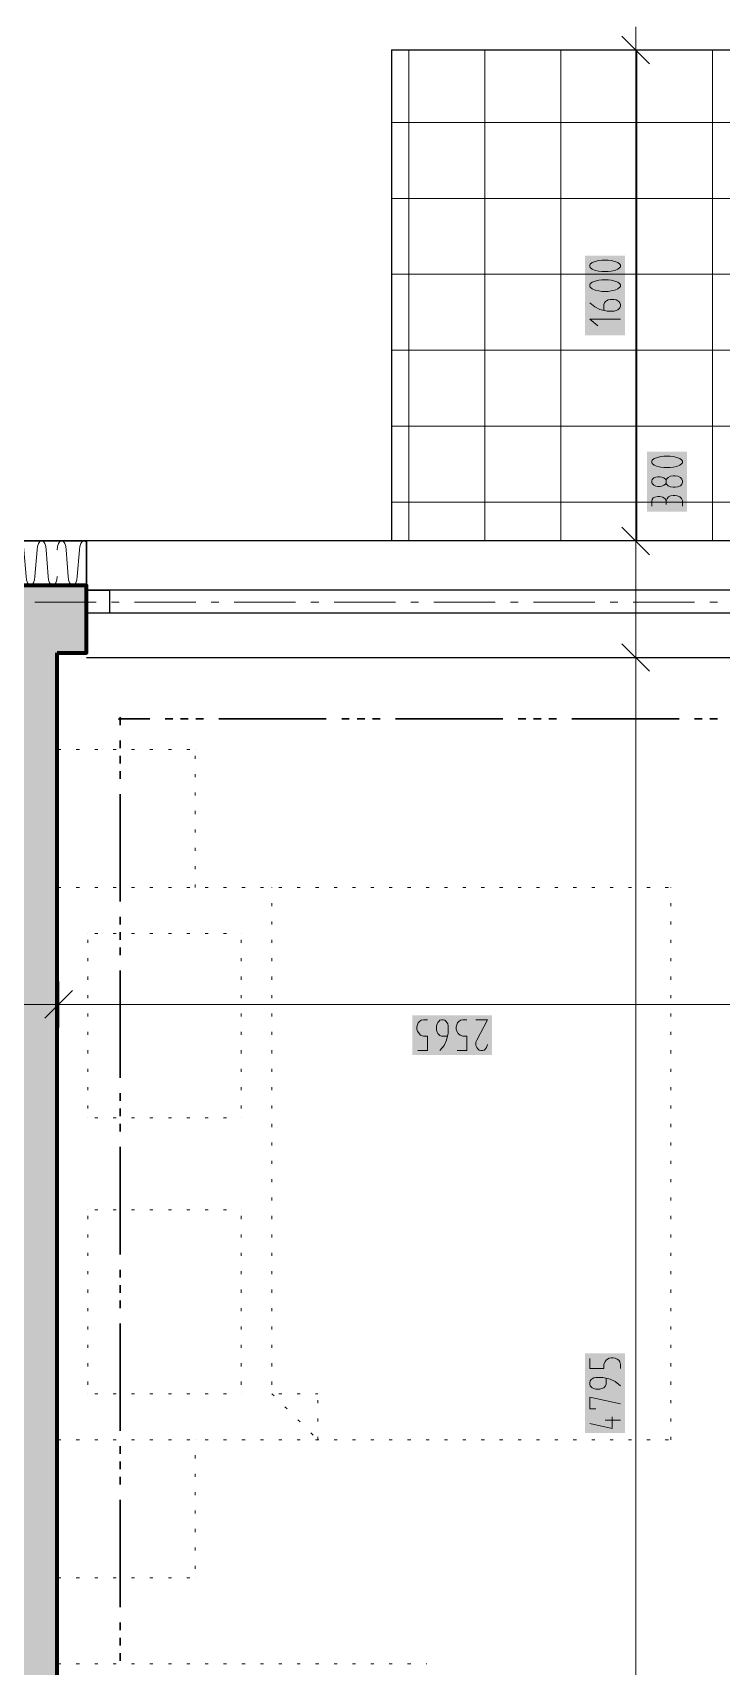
# Model space of a CAD drawing. Header units: millimetres. Extents: x 0 to 594, y 0 to 420.
# Drawn here: x 291.1 to 313.8, y 310.8 to 364.6 of the extents above; entities that cross this region are included whole.
import ezdxf

# ---------------------------------------------------------------- set-up
doc = ezdxf.new("R2010")
doc.units = ezdxf.units.MM
doc.header["$LTSCALE"] = 8
for name, color, linetype in [('PDF_Koty delkove', 7, 'Continuous'), ('PDF_Nabytek', 7, 'Continuous'), ('PDF_Obecne 0.25', 7, 'Continuous'), ('PDF_Okna', 7, 'Continuous'), ('PDF_Osy hlavni', 7, 'Continuous'), ('PDF_Pozarni useky', 7, 'Continuous'), ('PDF_Srafy', 7, 'Continuous'), ('PDF_Steny obvodove nosne', 7, 'Continuous'), ('PDF_Zatepleni', 7, 'Continuous')]:
    doc.layers.add(name, color=color, linetype=linetype)

msp = doc.modelspace()

# ---------------------------------------------------------------- linework, layer by layer
at = {"layer": 'PDF_Koty delkove', "lineweight": 18}
for points in [[(311.406, 363.594), (310.496, 364.504)], [(310.951, 364.049), (310.951, 364.807)], [(311.709, 364.049), (310.951, 364.049), (310.193, 364.049)], [(310.951, 258.858), (310.951, 261.386), (310.951, 264.115), (310.951, 279.049), (310.951, 294.09), (310.951, 295.556), (310.951, 344.032), (310.951, 347.874), (310.951, 364.049)], [(310.04, 357.123), (309.838, 357.123), (309.738, 357.109), (309.619, 357.082), (309.518, 357.042), (309.45, 356.988), (309.434, 356.961), (309.434, 356.907), (309.45, 356.88), (309.518, 356.826), (309.619, 356.786), (309.738, 356.758), (309.838, 356.745), (310.04, 356.745), (310.141, 356.758), (310.259, 356.786), (310.36, 356.826), (310.428, 356.88), (310.445, 356.907), (310.445, 356.961), (310.428, 356.988), (310.36, 357.042), (310.259, 357.082)], [(310.259, 357.082), (310.141, 357.109), (310.04, 357.123)], [(309.905, 355.476), (309.905, 355.665), (309.923, 355.719), (309.956, 355.76), (309.99, 355.786), (310.04, 355.813), (310.108, 355.827), (310.242, 355.827), (310.31, 355.813), (310.36, 355.786), (310.394, 355.76), (310.428, 355.719), (310.445, 355.665), (310.445, 355.611), (310.428, 355.557), (310.394, 355.516), (310.36, 355.49), (310.31, 355.462), (310.242, 355.448)], [(310.242, 355.448), (310.007, 355.448), (309.771, 355.503), (309.602, 355.584), (309.434, 355.719)], [(310.445, 355.179), (309.434, 355.179), (309.703, 354.963)], [(311.949, 349.774), (311.932, 349.747), (311.882, 349.707), (311.815, 349.68), (311.747, 349.666), (311.679, 349.666), (311.613, 349.68), (311.545, 349.707), (311.494, 349.761), (311.478, 349.802), (311.478, 349.855), (311.494, 349.896), (311.545, 349.95), (311.613, 349.977)], [(311.613, 349.977), (311.679, 349.99), (311.747, 349.99), (311.815, 349.977), (311.882, 349.95), (311.932, 349.909), (311.949, 349.883)], [(312.489, 349.018), (312.489, 349.207), (312.455, 349.274), (312.404, 349.329), (312.32, 349.355), (312.253, 349.369), (312.185, 349.369), (312.101, 349.355), (312.034, 349.329), (311.984, 349.274), (311.949, 349.18)], [(311.478, 349.018), (311.478, 349.18), (311.494, 349.235), (311.529, 349.288)], [(311.529, 349.288), (311.579, 349.316), (311.679, 349.342), (311.747, 349.342), (311.848, 349.316), (311.916, 349.261), (311.949, 349.18), (311.949, 349.073)], [(311.406, 347.419), (310.496, 348.329)], [(311.709, 347.874), (310.951, 347.874), (310.193, 347.874)], [(311.709, 344.032), (310.951, 344.032), (310.193, 344.032)], [(311.406, 343.577), (310.496, 344.487)], [(291.938, 333.358), (291.938, 332.6), (291.938, 331.841)], [(292.393, 333.055), (291.483, 332.145)], [(291.938, 332.6), (290.473, 332.6), (289.815, 332.6), (265.973, 332.6), (263.883, 332.6), (262.417, 332.6), (240.314, 332.6), (228.247, 332.6), (226.124, 332.6), (220.319, 332.6), (220.304, 332.6), (200.192, 332.6), (198.726, 332.6), (192.141, 332.6), (164.556, 332.6), (162.433, 332.6), (134.833, 332.6), (128.262, 332.6), (126.796, 332.6), (92.019, 332.6), (89.744, 332.6), (88.278, 332.6), (87.52, 332.6)], [(419.32, 332.6), (417.197, 332.6), (414.504, 332.6), (391.265, 332.6), (389.799, 332.6), (386.291, 332.6), (361.791, 332.6), (355.629, 332.6), (353.506, 332.6), (339.983, 332.6), (319.335, 332.6), (317.869, 332.6), (315.483, 332.6), (291.938, 332.6)], [(303.769, 331.083), (304.093, 331.083), (304.093, 331.554), (303.957, 331.554), (303.863, 331.589), (303.809, 331.639), (303.756, 331.723), (303.742, 331.79), (303.742, 331.858), (303.756, 331.925), (303.782, 331.992), (303.823, 332.043), (303.876, 332.077), (303.957, 332.094), (304.093, 332.094)], [(304.741, 331.554), (304.552, 331.554), (304.498, 331.572), (304.457, 331.605), (304.431, 331.639), (304.404, 331.689), (304.39, 331.757), (304.39, 331.891), (304.404, 331.959), (304.431, 332.009), (304.457, 332.043), (304.498, 332.077), (304.552, 332.094), (304.606, 332.094), (304.66, 332.077), (304.7, 332.043), (304.727, 332.009), (304.755, 331.959), (304.768, 331.891), (304.768, 331.655), (304.714, 331.42), (304.633, 331.251), (304.498, 331.083)], [(305.065, 331.083), (305.389, 331.083), (305.389, 331.554), (305.254, 331.554), (305.16, 331.589), (305.105, 331.639), (305.052, 331.723), (305.038, 331.79), (305.038, 331.858), (305.052, 331.925), (305.079, 331.992)], [(305.079, 331.992), (305.119, 332.043), (305.173, 332.077), (305.254, 332.094), (305.389, 332.094)], [(305.686, 332.094), (306.064, 332.094), (305.713, 331.42), (305.686, 331.352), (305.686, 331.251), (305.713, 331.184), (305.753, 331.134), (305.794, 331.099), (305.848, 331.083), (305.902, 331.083), (305.956, 331.099), (305.996, 331.134), (306.037, 331.184), (306.064, 331.284)], [(309.434, 320.929), (309.434, 320.605), (309.905, 320.605), (309.905, 320.74), (309.94, 320.834), (309.99, 320.888), (310.074, 320.942), (310.141, 320.956), (310.209, 320.956), (310.276, 320.942), (310.343, 320.915), (310.394, 320.875), (310.428, 320.821), (310.445, 320.74), (310.445, 320.605)], [(310.445, 320.038), (310.276, 320.173), (310.108, 320.254), (309.872, 320.307), (309.635, 320.307), (309.569, 320.294), (309.518, 320.267), (309.485, 320.24), (309.45, 320.2), (309.434, 320.145), (309.434, 320.092), (309.45, 320.038), (309.485, 319.997), (309.518, 319.97), (309.569, 319.943), (309.635, 319.929), (309.771, 319.929), (309.838, 319.943), (309.905, 319.97), (309.956, 320.038), (309.973, 320.092), (309.973, 320.281)], [(309.635, 319.281), (309.434, 319.281), (309.434, 319.659), (310.445, 319.444)], [(310.175, 319.011), (310.175, 318.633), (309.434, 318.796)], [(310.445, 318.904), (309.94, 318.904)]]:
    msp.add_lwpolyline(points, dxfattribs=at)
for points in [[(310.04, 356.475), (309.838, 356.475), (309.738, 356.461), (309.619, 356.434), (309.518, 356.394), (309.45, 356.34), (309.434, 356.313), (309.434, 356.259), (309.45, 356.232), (309.518, 356.178), (309.619, 356.138), (309.738, 356.11), (309.838, 356.096), (310.04, 356.096), (310.141, 356.11), (310.259, 356.138), (310.36, 356.178), (310.428, 356.232), (310.445, 356.259), (310.445, 356.313), (310.428, 356.34), (310.36, 356.394), (310.259, 356.434), (310.141, 356.461)], [(312.084, 350.665), (311.882, 350.665), (311.781, 350.651), (311.663, 350.625), (311.562, 350.584), (311.494, 350.531), (311.478, 350.503), (311.478, 350.45), (311.494, 350.422), (311.562, 350.369), (311.663, 350.328), (311.781, 350.301), (311.882, 350.287), (312.084, 350.287), (312.185, 350.301), (312.303, 350.328), (312.404, 350.369), (312.472, 350.422), (312.489, 350.45), (312.489, 350.503), (312.472, 350.531), (312.404, 350.584), (312.303, 350.625), (312.185, 350.651)], [(312.253, 350.017), (312.185, 350.017), (312.101, 350.003), (312.017, 349.964), (311.966, 349.909), (311.949, 349.883), (311.949, 349.774), (311.966, 349.747), (312.017, 349.693), (312.101, 349.653), (312.185, 349.639), (312.253, 349.639), (312.337, 349.653), (312.421, 349.693), (312.472, 349.747), (312.489, 349.802), (312.489, 349.855), (312.472, 349.909), (312.421, 349.964), (312.337, 350.003)]]:
    msp.add_lwpolyline(points, close=True, dxfattribs=at)
at = {"layer": 'PDF_Koty delkove', "color": 7, "lineweight": 18, "true_color": 0xffffff, "transparency": 33554559}
for points in [[(310.597, 354.649), (310.597, 357.274), (309.283, 354.649), (309.283, 357.274)], [(312.641, 348.839), (312.641, 350.816), (311.327, 348.839), (311.327, 350.816)], [(306.216, 332.246), (303.591, 332.246), (306.216, 330.932), (303.591, 330.932)], [(310.597, 318.481), (310.597, 321.107), (309.283, 318.481), (309.283, 321.107)]]:
    msp.add_solid(points, dxfattribs=at)
at = {"layer": 'PDF_Nabytek', "lineweight": 13}
for points in [[(291.887, 340.999), (291.887, 340.999)], [(291.887, 340.999), (291.887, 340.999)], [(291.887, 340.694), (291.887, 340.795)], [(292.01, 340.999), (291.909, 340.999)], [(292.617, 340.999), (292.516, 340.999)], [(293.224, 340.999), (293.122, 340.999)], [(293.83, 340.999), (293.729, 340.999)], [(294.437, 340.999), (294.336, 340.999)], [(295.043, 340.999), (294.942, 340.999)], [(295.65, 340.999), (295.549, 340.999)], [(296.256, 340.999), (296.155, 340.999)], [(296.436, 340.999), (296.436, 340.999)], [(296.436, 340.999), (296.436, 340.999)], [(296.436, 340.694), (296.436, 340.795)], [(291.887, 340.087), (291.887, 340.188)], [(296.436, 340.087), (296.436, 340.188)], [(291.887, 339.48), (291.887, 339.581)], [(296.436, 339.48), (296.436, 339.581)], [(291.887, 338.874), (291.887, 338.975)], [(296.436, 338.874), (296.436, 338.975)], [(291.887, 338.267), (291.887, 338.368)], [(296.436, 338.267), (296.436, 338.368)], [(291.887, 337.661), (291.887, 337.762)], [(296.436, 337.661), (296.436, 337.762)], [(291.887, 337.054), (291.887, 337.155)], [(296.436, 337.054), (296.436, 337.155)], [(291.887, 336.45), (291.887, 336.549)], [(291.887, 336.45), (291.887, 336.45)], [(291.887, 336.447), (291.887, 336.45)], [(291.887, 336.45), (291.887, 336.45)], [(291.887, 336.45), (291.887, 336.45)], [(292.01, 336.45), (291.909, 336.45)], [(292.617, 336.45), (292.516, 336.45)], [(293.224, 336.45), (293.122, 336.45)], [(293.83, 336.45), (293.729, 336.45)], [(294.437, 336.45), (294.336, 336.45)], [(295.043, 336.45), (294.942, 336.45)], [(295.65, 336.45), (295.549, 336.45)], [(296.256, 336.45), (296.155, 336.45)], [(296.436, 336.45), (296.436, 336.549)], [(296.436, 336.45), (296.436, 336.45)], [(296.863, 336.45), (296.762, 336.45)], [(297.47, 336.45), (297.369, 336.45)], [(298.076, 336.45), (297.975, 336.45)], [(298.683, 336.45), (298.582, 336.45)], [(298.964, 336.447), (298.964, 336.45)], [(298.964, 336.45), (298.964, 336.45)], [(299.289, 336.45), (299.188, 336.45)], [(299.896, 336.45), (299.795, 336.45)], [(300.503, 336.45), (300.401, 336.45)], [(301.109, 336.45), (301.008, 336.45)], [(301.716, 336.45), (301.615, 336.45)], [(302.322, 336.45), (302.221, 336.45)], [(302.929, 336.45), (302.828, 336.45)], [(303.535, 336.45), (303.434, 336.45)], [(304.142, 336.45), (304.041, 336.45)], [(304.749, 336.45), (304.647, 336.45)], [(305.355, 336.45), (305.254, 336.45)], [(305.962, 336.45), (305.861, 336.45)], [(306.568, 336.45), (306.467, 336.45)], [(307.175, 336.45), (307.074, 336.45)], [(307.781, 336.45), (307.68, 336.45)], [(308.388, 336.45), (308.287, 336.45)], [(308.995, 336.45), (308.894, 336.45)], [(309.601, 336.45), (309.5, 336.45)], [(310.208, 336.45), (310.107, 336.45)], [(310.814, 336.45), (310.713, 336.45)], [(311.421, 336.45), (311.32, 336.45)], [(312.028, 336.45), (311.926, 336.45)], [(312.106, 336.447), (312.106, 336.45)], [(312.106, 336.45), (312.106, 336.45)], [(312.106, 336.45), (312.106, 336.45)], [(291.887, 335.841), (291.887, 335.942)], [(298.964, 335.841), (298.964, 335.942)], [(312.106, 335.841), (312.106, 335.942)], [(291.887, 335.234), (291.887, 335.335)], [(292.898, 334.933), (292.898, 334.933)], [(292.898, 334.933), (292.898, 334.933)], [(293.224, 334.933), (293.122, 334.933)], [(293.83, 334.933), (293.729, 334.933)], [(294.437, 334.933), (294.336, 334.933)], [(295.043, 334.933), (294.942, 334.933)], [(295.65, 334.933), (295.549, 334.933)], [(296.256, 334.933), (296.155, 334.933)], [(296.863, 334.933), (296.762, 334.933)], [(297.47, 334.933), (297.369, 334.933)], [(297.953, 334.933), (297.953, 334.933)], [(297.953, 334.933), (297.953, 334.933)], [(298.964, 335.234), (298.964, 335.335)], [(312.106, 335.234), (312.106, 335.335)], [(291.887, 334.628), (291.887, 334.729)], [(292.898, 334.628), (292.898, 334.729)], [(297.953, 334.628), (297.953, 334.729)], [(298.964, 334.628), (298.964, 334.729)], [(312.106, 334.628), (312.106, 334.729)], [(291.887, 334.021), (291.887, 334.122)], [(292.898, 334.021), (292.898, 334.122)], [(297.953, 334.021), (297.953, 334.122)], [(298.964, 334.021), (298.964, 334.122)], [(312.106, 334.021), (312.106, 334.122)], [(291.887, 333.415), (291.887, 333.516)], [(292.898, 333.415), (292.898, 333.516)], [(297.953, 333.415), (297.953, 333.516)], [(298.964, 333.415), (298.964, 333.516)], [(312.106, 333.415), (312.106, 333.516)], [(291.887, 332.808), (291.887, 332.909)], [(292.898, 332.808), (292.898, 332.909)], [(297.953, 332.808), (297.953, 332.909)], [(298.964, 332.808), (298.964, 332.909)], [(312.106, 332.808), (312.106, 332.909)], [(291.887, 332.201), (291.887, 332.302)], [(292.898, 332.201), (292.898, 332.302)], [(297.953, 332.201), (297.953, 332.302)], [(298.964, 332.201), (298.964, 332.302)], [(312.106, 332.201), (312.106, 332.302)], [(291.887, 331.595), (291.887, 331.696)], [(292.898, 331.595), (292.898, 331.696)], [(297.953, 331.595), (297.953, 331.696)], [(298.964, 331.595), (298.964, 331.696)], [(312.106, 331.595), (312.106, 331.696)], [(291.887, 330.988), (291.887, 331.089)], [(292.898, 330.988), (292.898, 331.089)], [(297.953, 330.988), (297.953, 331.089)], [(298.964, 330.988), (298.964, 331.089)], [(312.106, 330.988), (312.106, 331.089)], [(291.887, 330.382), (291.887, 330.483)], [(292.898, 330.382), (292.898, 330.483)], [(297.953, 330.382), (297.953, 330.483)], [(298.964, 330.382), (298.964, 330.483)], [(312.106, 330.382), (312.106, 330.483)], [(291.887, 329.775), (291.887, 329.876)], [(292.898, 329.775), (292.898, 329.876)], [(297.953, 329.775), (297.953, 329.876)], [(298.964, 329.775), (298.964, 329.876)], [(312.106, 329.775), (312.106, 329.876)], [(291.887, 329.168), (291.887, 329.27)], [(292.898, 329.168), (292.898, 329.27)], [(297.953, 329.168), (297.953, 329.27)], [(298.964, 329.168), (298.964, 329.27)], [(312.106, 329.168), (312.106, 329.27)], [(291.887, 328.562), (291.887, 328.663)], [(292.898, 328.868), (292.898, 328.868)], [(292.898, 328.868), (292.898, 328.868)], [(293.224, 328.868), (293.122, 328.868)], [(293.83, 328.868), (293.729, 328.868)], [(294.437, 328.868), (294.336, 328.868)], [(295.043, 328.868), (294.942, 328.868)], [(295.65, 328.868), (295.549, 328.868)], [(296.256, 328.868), (296.155, 328.868)], [(296.863, 328.868), (296.762, 328.868)], [(297.47, 328.868), (297.369, 328.868)], [(297.953, 328.868), (297.953, 328.868)], [(297.953, 328.868), (297.953, 328.868)], [(298.964, 328.562), (298.964, 328.663)], [(312.106, 328.562), (312.106, 328.663)], [(291.887, 327.955), (291.887, 328.056)], [(298.964, 327.955), (298.964, 328.056)], [(312.106, 327.955), (312.106, 328.056)], [(291.887, 327.349), (291.887, 327.45)], [(298.964, 327.349), (298.964, 327.45)], [(312.106, 327.349), (312.106, 327.45)], [(291.887, 326.742), (291.887, 326.843)], [(298.964, 326.742), (298.964, 326.843)], [(312.106, 326.742), (312.106, 326.843)], [(291.887, 326.136), (291.887, 326.237)], [(298.964, 326.136), (298.964, 326.237)], [(312.106, 326.136), (312.106, 326.237)], [(292.898, 325.835), (292.898, 325.835)], [(292.898, 325.835), (292.898, 325.835)], [(293.224, 325.835), (293.122, 325.835)], [(293.83, 325.835), (293.729, 325.835)], [(294.437, 325.835), (294.336, 325.835)], [(295.043, 325.835), (294.942, 325.835)], [(295.65, 325.835), (295.549, 325.835)], [(296.256, 325.835), (296.155, 325.835)], [(296.863, 325.835), (296.762, 325.835)], [(297.47, 325.835), (297.369, 325.835)], [(297.953, 325.835), (297.953, 325.835)], [(297.953, 325.835), (297.953, 325.835)], [(291.887, 325.529), (291.887, 325.63)], [(292.898, 325.529), (292.898, 325.63)], [(297.953, 325.529), (297.953, 325.63)], [(298.964, 325.529), (298.964, 325.63)], [(312.106, 325.529), (312.106, 325.63)], [(291.887, 324.922), (291.887, 325.024)], [(292.898, 324.922), (292.898, 325.024)], [(297.953, 324.922), (297.953, 325.024)], [(298.964, 324.922), (298.964, 325.024)], [(312.106, 324.922), (312.106, 325.024)], [(291.887, 324.316), (291.887, 324.417)], [(292.898, 324.316), (292.898, 324.417)], [(297.953, 324.316), (297.953, 324.417)], [(298.964, 324.316), (298.964, 324.417)], [(312.106, 324.316), (312.106, 324.417)], [(291.887, 323.709), (291.887, 323.81)], [(292.898, 323.709), (292.898, 323.81)], [(297.953, 323.709), (297.953, 323.81)], [(298.964, 323.709), (298.964, 323.81)], [(312.106, 323.709), (312.106, 323.81)], [(291.887, 323.103), (291.887, 323.204)], [(292.898, 323.103), (292.898, 323.204)], [(297.953, 323.103), (297.953, 323.204)], [(298.964, 323.103), (298.964, 323.204)], [(312.106, 323.103), (312.106, 323.204)], [(291.887, 322.496), (291.887, 322.597)], [(292.898, 322.496), (292.898, 322.597)], [(297.953, 322.496), (297.953, 322.597)], [(298.964, 322.496), (298.964, 322.597)], [(312.106, 322.496), (312.106, 322.597)], [(291.887, 321.89), (291.887, 321.991)], [(292.898, 321.89), (292.898, 321.991)], [(297.953, 321.89), (297.953, 321.991)], [(298.964, 321.89), (298.964, 321.991)], [(312.106, 321.89), (312.106, 321.991)], [(291.887, 321.283), (291.887, 321.384)], [(292.898, 321.283), (292.898, 321.384)], [(297.953, 321.283), (297.953, 321.384)], [(298.964, 321.283), (298.964, 321.384)], [(312.106, 321.283), (312.106, 321.384)], [(291.887, 320.676), (291.887, 320.777)], [(292.898, 320.676), (292.898, 320.777)], [(297.953, 320.676), (297.953, 320.777)], [(298.964, 320.676), (298.964, 320.777)], [(312.106, 320.676), (312.106, 320.777)], [(291.887, 320.07), (291.887, 320.171)], [(292.898, 320.07), (292.898, 320.171)], [(292.898, 319.769), (292.898, 319.769)], [(292.898, 319.769), (292.898, 319.769)], [(293.224, 319.769), (293.122, 319.769)], [(293.83, 319.769), (293.729, 319.769)], [(294.437, 319.769), (294.336, 319.769)], [(295.043, 319.769), (294.942, 319.769)], [(295.65, 319.769), (295.549, 319.769)], [(296.256, 319.769), (296.155, 319.769)], [(296.863, 319.769), (296.762, 319.769)], [(297.47, 319.769), (297.369, 319.769)], [(297.953, 320.07), (297.953, 320.171)], [(297.953, 319.769), (297.953, 319.769)], [(297.953, 319.769), (297.953, 319.769)], [(298.964, 320.07), (298.964, 320.171)], [(298.964, 319.769), (298.964, 319.769)], [(299.033, 319.7), (298.964, 319.769)], [(298.964, 319.769), (298.964, 319.769)], [(298.964, 319.769), (298.964, 319.769)], [(299.289, 319.769), (299.188, 319.769)], [(299.896, 319.769), (299.795, 319.769)], [(300.48, 319.769), (300.401, 319.769)], [(300.48, 319.769), (300.48, 319.769)], [(300.48, 319.769), (300.48, 319.769)], [(312.106, 320.07), (312.106, 320.171)], [(291.887, 319.463), (291.887, 319.564)], [(299.462, 319.271), (299.39, 319.342)], [(300.48, 319.463), (300.48, 319.564)], [(312.106, 319.463), (312.106, 319.564)], [(291.887, 318.857), (291.887, 318.958)], [(299.891, 318.842), (299.819, 318.913)], [(300.48, 318.857), (300.48, 318.958)], [(312.106, 318.857), (312.106, 318.958)], [(291.887, 318.252), (291.887, 318.351)], [(291.887, 318.252), (291.887, 318.252)], [(291.887, 318.252), (291.887, 318.252)], [(291.887, 318.25), (291.887, 318.252)], [(291.887, 318.252), (291.887, 318.252)], [(292.01, 318.252), (291.909, 318.252)], [(292.617, 318.252), (292.516, 318.252)], [(293.224, 318.252), (293.122, 318.252)], [(293.83, 318.252), (293.729, 318.252)], [(294.437, 318.252), (294.336, 318.252)], [(295.043, 318.252), (294.942, 318.252)], [(295.65, 318.252), (295.549, 318.252)], [(296.256, 318.252), (296.155, 318.252)], [(296.436, 318.25), (296.436, 318.252)], [(296.436, 318.252), (296.436, 318.252)], [(296.863, 318.252), (296.762, 318.252)], [(297.47, 318.252), (297.369, 318.252)], [(298.076, 318.252), (297.975, 318.252)], [(298.683, 318.252), (298.582, 318.252)], [(299.289, 318.252), (299.188, 318.252)], [(299.896, 318.252), (299.795, 318.252)], [(300.32, 318.413), (300.248, 318.484)], [(300.503, 318.252), (300.401, 318.252)], [(300.48, 318.252), (300.48, 318.351)], [(300.48, 318.252), (300.48, 318.252)], [(300.48, 318.252), (300.48, 318.252)], [(301.109, 318.252), (301.008, 318.252)], [(301.716, 318.252), (301.615, 318.252)], [(302.322, 318.252), (302.221, 318.252)], [(302.929, 318.252), (302.828, 318.252)], [(303.535, 318.252), (303.434, 318.252)], [(304.142, 318.252), (304.041, 318.252)], [(304.749, 318.252), (304.647, 318.252)], [(305.355, 318.252), (305.254, 318.252)], [(305.962, 318.252), (305.861, 318.252)], [(306.568, 318.252), (306.467, 318.252)], [(307.175, 318.252), (307.074, 318.252)], [(307.781, 318.252), (307.68, 318.252)], [(308.388, 318.252), (308.287, 318.252)], [(308.995, 318.252), (308.894, 318.252)], [(309.601, 318.252), (309.5, 318.252)], [(310.208, 318.252), (310.107, 318.252)], [(310.814, 318.252), (310.713, 318.252)], [(311.421, 318.252), (311.32, 318.252)], [(312.028, 318.252), (311.926, 318.252)], [(312.106, 318.252), (312.106, 318.351)], [(312.106, 318.252), (312.106, 318.252)], [(312.106, 318.252), (312.106, 318.252)], [(291.887, 317.643), (291.887, 317.745)], [(296.436, 317.643), (296.436, 317.745)], [(291.887, 317.037), (291.887, 317.138)], [(296.436, 317.037), (296.436, 317.138)], [(291.887, 316.43), (291.887, 316.531)], [(296.436, 316.43), (296.436, 316.531)], [(291.887, 315.824), (291.887, 315.925)], [(296.436, 315.824), (296.436, 315.925)], [(291.887, 315.217), (291.887, 315.318)], [(296.436, 315.217), (296.436, 315.318)], [(291.887, 314.611), (291.887, 314.712)], [(296.436, 314.611), (296.436, 314.712)], [(291.887, 314.004), (291.887, 314.105)], [(296.436, 314.004), (296.436, 314.105)], [(291.887, 313.703), (291.887, 313.703)], [(291.887, 313.703), (291.887, 313.703)], [(292.01, 313.703), (291.909, 313.703)], [(292.617, 313.703), (292.516, 313.703)], [(293.224, 313.703), (293.122, 313.703)], [(293.83, 313.703), (293.729, 313.703)], [(294.437, 313.703), (294.336, 313.703)], [(295.043, 313.703), (294.942, 313.703)], [(295.65, 313.703), (295.549, 313.703)], [(296.256, 313.703), (296.155, 313.703)], [(296.436, 313.703), (296.436, 313.703)], [(296.436, 313.703), (296.436, 313.703)], [(292.01, 310.872), (291.938, 310.872)], [(291.938, 310.872), (291.938, 310.872)], [(292.617, 310.872), (292.516, 310.872)], [(293.224, 310.872), (293.122, 310.872)], [(293.83, 310.872), (293.729, 310.872)], [(294.437, 310.872), (294.336, 310.872)], [(295.043, 310.872), (294.942, 310.872)], [(295.65, 310.872), (295.549, 310.872)], [(296.256, 310.872), (296.155, 310.872)], [(296.863, 310.872), (296.762, 310.872)], [(297.47, 310.872), (297.369, 310.872)], [(298.076, 310.872), (297.975, 310.872)], [(298.004, 310.872), (298.004, 310.872)], [(298.683, 310.872), (298.582, 310.872)], [(299.289, 310.872), (299.188, 310.872)], [(299.896, 310.872), (299.795, 310.872)], [(300.503, 310.872), (300.401, 310.872)], [(301.109, 310.872), (301.008, 310.872)], [(301.716, 310.872), (301.615, 310.872)], [(302.322, 310.872), (302.221, 310.872)], [(302.929, 310.872), (302.828, 310.872)], [(303.535, 310.872), (303.434, 310.872)], [(304.069, 310.872), (304.041, 310.872)], [(304.069, 310.872), (304.069, 310.872)], [(304.069, 310.872), (304.069, 310.872)]]:
    msp.add_lwpolyline(points, dxfattribs=at)
at = {"layer": 'PDF_Obecne 0.25', "lineweight": 25}
for points in [[(302.907, 364.049), (334.247, 364.049)], [(302.907, 364.049), (302.907, 347.874)]]:
    msp.add_lwpolyline(points, dxfattribs=at)
at = {"layer": 'PDF_Okna', "lineweight": 25}
for points in [[(317.111, 347.874), (292.848, 347.874)], [(317.111, 346.256), (292.848, 346.256)], [(317.111, 345.498), (292.848, 345.498)], [(292.848, 344.032), (317.111, 344.032)]]:
    msp.add_lwpolyline(points, dxfattribs=at)
msp.add_lwpolyline([(292.848, 346.256), (293.606, 346.256), (293.606, 345.498), (292.848, 345.498)], close=True, dxfattribs=at)
at = {"layer": 'PDF_Osy hlavni', "lineweight": 18}
for points in [[(293.173, 345.852), (291.151, 345.852)], [(293.931, 345.852), (293.678, 345.852)], [(296.459, 345.852), (294.437, 345.852)], [(297.217, 345.852), (296.964, 345.852)], [(299.744, 345.852), (297.722, 345.852)], [(300.503, 345.852), (300.25, 345.852)], [(303.03, 345.852), (301.008, 345.852)], [(303.788, 345.852), (303.535, 345.852)], [(306.316, 345.852), (304.294, 345.852)], [(307.074, 345.852), (306.821, 345.852)], [(309.601, 345.852), (307.579, 345.852)], [(310.359, 345.852), (310.107, 345.852)], [(312.887, 345.852), (310.865, 345.852)], [(313.645, 345.852), (313.392, 345.852)]]:
    msp.add_lwpolyline(points, dxfattribs=at)
at = {"layer": 'PDF_Pozarni useky', "lineweight": 30}
for points in [[(293.96, 341.806), (293.96, 342.01), (294.942, 342.01)], [(295.7, 342.01), (295.448, 342.01)], [(296.206, 342.01), (295.953, 342.01)], [(296.711, 342.01), (296.459, 342.01)], [(300.755, 342.01), (297.217, 342.01)], [(301.513, 342.01), (301.261, 342.01)], [(302.019, 342.01), (301.766, 342.01)], [(302.524, 342.01), (302.272, 342.01)], [(306.568, 342.01), (303.03, 342.01)], [(307.327, 342.01), (307.074, 342.01)], [(307.832, 342.01), (307.579, 342.01)], [(308.338, 342.01), (308.085, 342.01)], [(312.381, 342.01), (308.843, 342.01)], [(313.14, 342.01), (312.887, 342.01)], [(313.645, 342.01), (313.392, 342.01)], [(293.96, 341.047), (293.96, 341.3)], [(293.96, 340.542), (293.96, 340.795)], [(293.96, 340.036), (293.96, 340.289)], [(293.96, 335.993), (293.96, 339.531)], [(293.96, 335.234), (293.96, 335.487)], [(293.96, 334.729), (293.96, 334.982)], [(293.96, 334.223), (293.96, 334.476)], [(293.96, 330.179), (293.96, 333.718)], [(293.96, 329.421), (293.96, 329.674)], [(293.96, 328.916), (293.96, 329.168)], [(293.96, 328.41), (293.96, 328.663)], [(293.96, 324.366), (293.96, 327.905)], [(293.96, 323.608), (293.96, 323.861)], [(293.96, 323.103), (293.96, 323.355)], [(293.96, 322.597), (293.96, 322.85)], [(293.96, 318.553), (293.96, 322.092)], [(293.96, 317.795), (293.96, 318.048)], [(293.96, 317.29), (293.96, 317.542)], [(293.96, 316.784), (293.96, 317.037)], [(293.96, 312.74), (293.96, 316.279)], [(293.96, 311.982), (293.96, 312.235)], [(293.96, 311.477), (293.96, 311.729)], [(293.96, 310.971), (293.96, 311.224)]]:
    msp.add_lwpolyline(points, dxfattribs=at)
at = {"layer": 'PDF_Pozarni useky', "lineweight": 30, "transparency": 33554559}
for points in [[(293.96, 341.934), (293.884, 342.01), (294.035, 342.01), (293.96, 342.086)], [(294.035, 342.01), (293.96, 341.934), (293.96, 342.086), (293.884, 342.01)]]:
    msp.add_solid(points, dxfattribs=at)
at = {"layer": 'PDF_Srafy', "lineweight": 9}
for points in [[(315.986, 364.049), (315.986, 361.663), (315.986, 356.659), (310.982, 356.659), (305.978, 356.659), (302.907, 356.659)], [(313.484, 364.049), (313.484, 359.161), (308.48, 359.161), (303.476, 359.161), (302.907, 359.161)], [(310.982, 364.049), (310.982, 361.663), (305.978, 361.663), (302.907, 361.663)], [(303.476, 364.049), (303.476, 359.161), (303.476, 354.157), (303.476, 349.153), (303.476, 347.874)], [(305.978, 364.049), (305.978, 361.663), (305.978, 356.659), (305.978, 351.655), (305.978, 347.874)], [(308.48, 364.049), (308.48, 359.161), (308.48, 354.157), (308.48, 349.153), (308.48, 347.874)], [(334.247, 361.663), (330.999, 361.663), (325.995, 361.663), (320.99, 361.663), (315.986, 361.663), (310.982, 361.663)], [(310.982, 361.663), (310.982, 356.659), (310.982, 351.655), (310.982, 347.874)], [(334.247, 359.161), (333.501, 359.161), (328.497, 359.161), (323.493, 359.161), (318.488, 359.161), (313.484, 359.161)], [(313.484, 359.161), (313.484, 354.157), (313.484, 349.153), (313.484, 347.874)], [(302.907, 349.153), (303.476, 349.153), (308.48, 349.153), (313.484, 349.153), (318.488, 349.153), (318.488, 354.157), (313.484, 354.157), (308.48, 354.157), (303.476, 354.157), (302.907, 354.157)], [(315.986, 351.655), (310.982, 351.655), (305.978, 351.655), (302.907, 351.655)]]:
    msp.add_lwpolyline(points, dxfattribs=at)
at = {"layer": 'PDF_Steny obvodove nosne', "lineweight": 70}
for points in [[(291.887, 346.408), (289.865, 346.408), (289.865, 344.032), (289.865, 265.985), (289.865, 263.407), (291.887, 263.407), (291.887, 265.985), (291.887, 344.184)], [(291.887, 344.184), (291.938, 344.184), (292.848, 344.184), (292.848, 346.408), (291.887, 346.408)]]:
    msp.add_lwpolyline(points, dxfattribs=at)
at = {"layer": 'PDF_Steny obvodove nosne', "color": 9, "lineweight": 9, "true_color": 0xc0c0c0, "transparency": 33554559}
for points in [[(291.887, 263.407), (291.887, 346.408), (289.865, 263.407), (289.865, 346.408)], [(291.887, 344.184), (292.848, 344.184), (291.887, 346.408), (292.848, 346.408)]]:
    msp.add_solid(points, dxfattribs=at)
at = {"layer": 'PDF_Zatepleni', "lineweight": 30}
for points in [[(291.887, 347.874), (289.865, 347.874)], [(291.887, 346.408), (292.848, 346.408), (292.848, 346.61), (292.848, 347.874), (291.887, 347.874)], [(289.865, 346.61), (289.865, 346.408), (291.887, 346.408)]]:
    msp.add_lwpolyline(points, dxfattribs=at)
at = {"layer": 'PDF_Zatepleni', "lineweight": 9}
for points in [[(290.657, 347.874), (290.698, 347.853), (290.745, 347.789), (290.777, 347.693), (290.788, 347.581), (290.861, 346.701), (290.872, 346.589), (290.904, 346.494), (290.952, 346.43), (291.008, 346.408), (291.064, 346.43), (291.111, 346.494), (291.143, 346.589), (291.154, 346.701), (291.227, 347.581)], [(291.359, 347.874), (291.318, 347.853), (291.27, 347.789), (291.238, 347.693), (291.227, 347.581)], [(291.389, 347.874), (291.43, 347.853), (291.478, 347.789), (291.51, 347.693), (291.521, 347.581), (291.594, 346.701), (291.605, 346.589), (291.637, 346.494), (291.684, 346.43), (291.741, 346.408), (291.797, 346.43), (291.844, 346.494), (291.876, 346.589), (291.887, 346.701)], [(292.385, 346.408), (292.344, 346.429), (292.296, 346.493), (292.264, 346.588), (292.253, 346.701), (292.18, 347.581), (292.169, 347.693), (292.137, 347.788), (292.09, 347.851), (292.034, 347.874), (291.978, 347.851), (291.93, 347.788), (291.898, 347.693), (291.887, 347.581)], [(292.848, 347.818), (292.823, 347.851), (292.767, 347.874), (292.711, 347.851), (292.663, 347.788), (292.631, 347.693), (292.62, 347.581), (292.548, 346.701), (292.536, 346.588), (292.504, 346.493), (292.457, 346.429), (292.416, 346.408)], [(291.227, 347.581), (291.227, 347.581)], [(292.548, 346.701), (292.548, 346.701)]]:
    msp.add_lwpolyline(points, dxfattribs=at)
at = {"layer": 'PDF_Zatepleni', "lineweight": 9, "transparency": 33554559}
for points in [[(291.887, 347.603), (291.91, 347.581), (291.887, 347.558)], [(292.62, 347.558), (292.597, 347.581), (292.643, 347.581), (292.62, 347.603)], [(291.154, 346.678), (291.131, 346.701), (291.177, 346.701), (291.154, 346.724)], [(291.887, 346.678), (291.864, 346.701), (291.887, 346.724)]]:
    msp.add_solid(points, dxfattribs=at)

doc.saveas('drawing.dxf')
